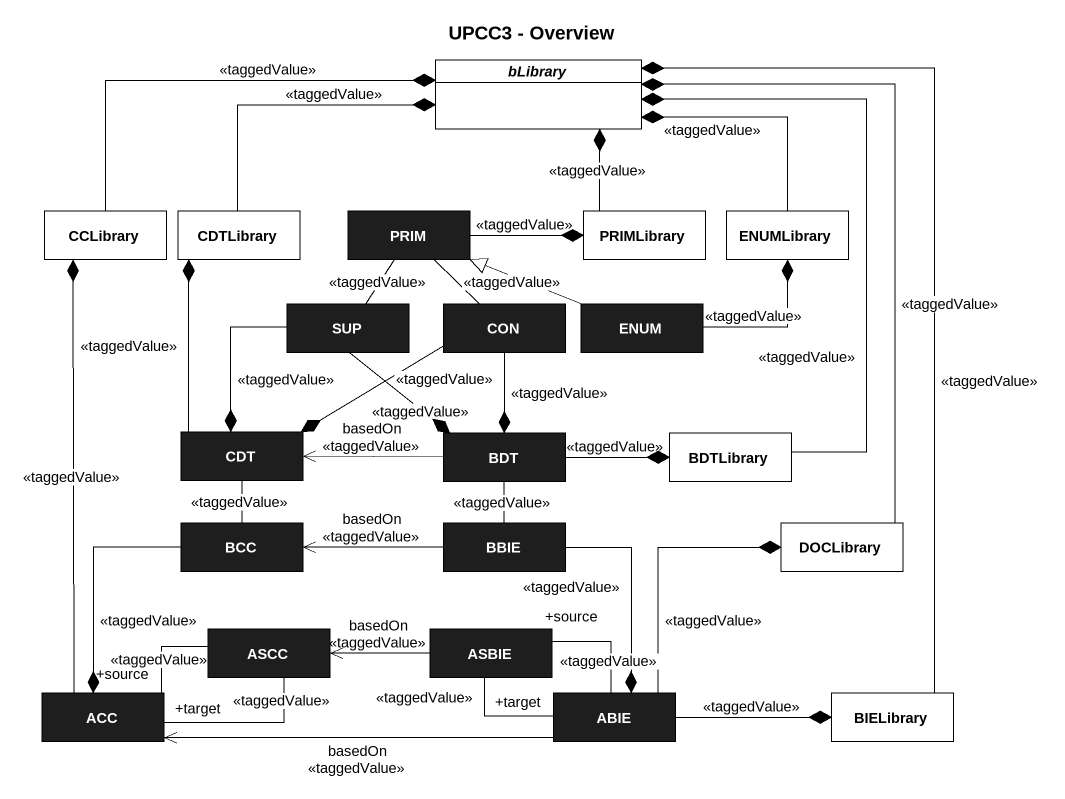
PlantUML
@startuml
title UPCC3 - Overview
hide circle
hide empty members
abstract class bLibrary
class CCLibrary
class CDTLibrary
class PRIM #1E1E1E
class PRIMLibrary
class ENUMLibrary
class SUP #1E1E1E
class CON #1E1E1E
class "ENUM" as ENUM_ #1E1E1E
class CDT #1E1E1E
class BDT #1E1E1E
class BDTLibrary
class BCC #1E1E1E
class BBIE #1E1E1E
class DOCLibrary
class ASCC #1E1E1E
class ASBIE #1E1E1E
class ACC #1E1E1E
class ABIE #1E1E1E
class BIELibrary
CCLibrary -right-* bLibrary : <<taggedValue>>
CDTLibrary -right-* bLibrary : <<taggedValue>>
PRIM -right-* PRIMLibrary : <<taggedValue>>
PRIM -- SUP : <<taggedValue>>
PRIM -- CON : <<taggedValue>>
PRIMLibrary -up-* bLibrary : <<taggedValue>>
ENUMLibrary -left-* bLibrary : <<taggedValue>>
SUP --* BDT : <<taggedValue>>
CON -left-* CDT : <<taggedValue>>
CON --* BDT : <<taggedValue>>
ENUM_ -left-|> PRIM
ENUM_ -up-* ENUMLibrary : <<taggedValue>>
CDT -up-* CDTLibrary : <<taggedValue>>
CDT *-up- SUP : <<taggedValue>>
CDT -- BCC : <<taggedValue>>
BDT -left-> CDT : basedOn\n<<taggedValue>>
BDT -right-* BDTLibrary : <<taggedValue>>
BDTLibrary -up-* bLibrary : <<taggedValue>>
BCC --* ACC : <<taggedValue>>
BBIE -up- BDT : <<taggedValue>>
BBIE -left-> BCC : basedOn\n<<taggedValue>>
BBIE --* ABIE : <<taggedValue>>
DOCLibrary -up-* bLibrary : <<taggedValue>>
ASCC -left- "+target" ACC : <<taggedValue>>
ASCC -left- "+source" ACC : <<taggedValue>>
ASBIE -left-> ASCC : basedOn\n<<taggedValue>>
ASBIE -right- "+target" ABIE : <<taggedValue>>
ASBIE -right- "+source" ABIE : <<taggedValue>>
ACC -up-* CCLibrary : <<taggedValue>>
ABIE -up-* DOCLibrary : <<taggedValue>>
ABIE -left-> ACC : basedOn\n<<taggedValue>>
ABIE -right-* BIELibrary : <<taggedValue>>
BIELibrary -up-* bLibrary : <<taggedValue>>
@enduml
